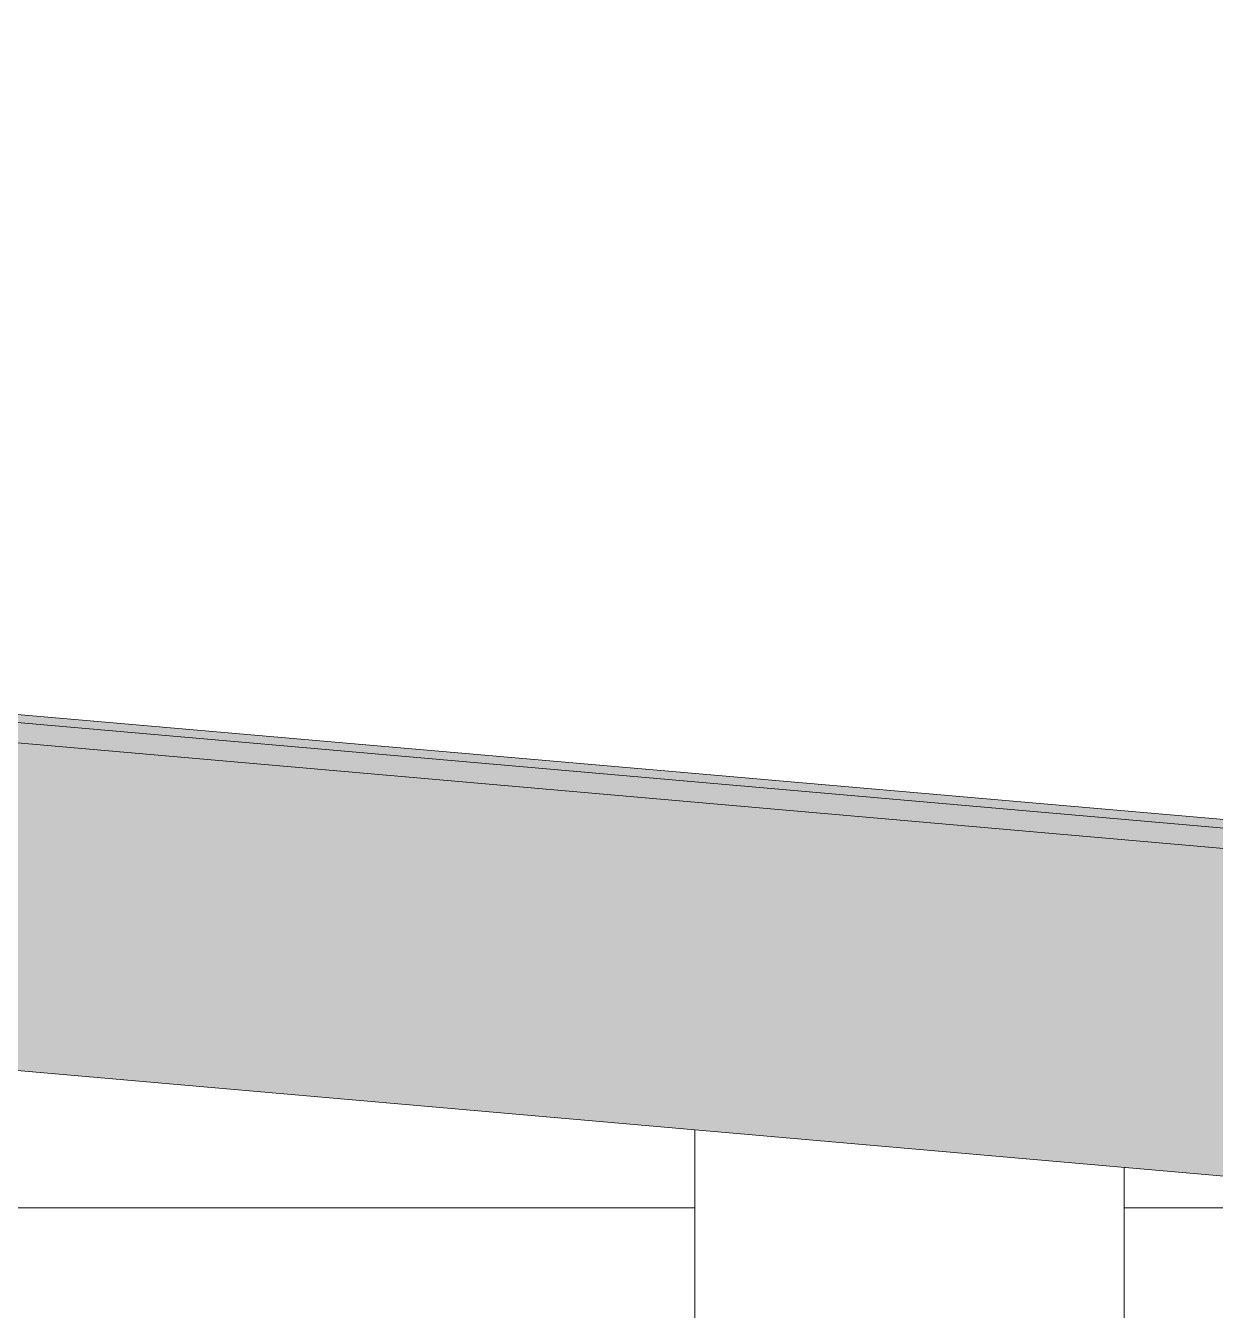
# Model space of a CAD drawing. Header units: millimetres. Extents: x -4612930 to -4329258, y -1064 to 30311.
# Drawn here: x -4355443 to -4353781, y 15860 to 17655 of the extents above; entities that cross this region are included whole.
import ezdxf

# ---------------------------------------------------------------- set-up
doc = ezdxf.new("R2010")
doc.units = ezdxf.units.MM
doc.layers.add('A-ROOF', color=132, linetype='Continuous', lineweight=5)
doc.layers.add('A-WALL-PATT', color=111, linetype='Continuous', lineweight=5)

# ---------------------------------------------------------------- blocks, each defined once
blk = doc.blocks.new('Roof Gutters3 - Roof Gutters-1885272-NORTH EAST')
at = {"layer": 'A-ROOF'}
blk.add_hatch(color=256, dxfattribs=at).paths.add_polyline_path([(4352555.3, 15423.5), (4352595.1, 15877.8), (4332681, 17620), (4332641.2, 17165.8), (4352522.3, 15426.4)])
for p, q in [((4352595.1, 15877.8), (4332681, 17620.1)), ((4352555.3, 15423.5), (4332641.2, 17165.8))]:
    blk.add_line(p, q, dxfattribs=at)

msp = doc.modelspace()

# ---------------------------------------------------------------- hatches: boundary and pattern name
at = {"layer": 'A-ROOF'}
h = msp.add_hatch(color=256, dxfattribs=at)
h.paths.add_polyline_path([(-4386496.1, 15900), (-4386426.6, 15900.2), (-4386366.4, 15905.5), (-4386366.2, 15911.6), (-4376459.5, 16779), (-4376459.4, 16784.1), (-4376684.5, 16766.7), (-4386496.1, 15911.6)])
h.paths.add_polyline_path([(-4348270.3, 16052.3), (-4348270.3, 16066.2), (-4356666.5, 16798), (-4356665.1, 16792.8), (-4356622.3, 16789), (-4356622.3, 16783), (-4348283.8, 16053.5)])
h.paths.add_polyline_path([(-4356668.8, 16787.1), (-4356669.5, 16792.8), (-4356671, 16798.4), (-4356682.6, 16797.6), (-4356684.9, 16791.6), (-4356683, 16791.3), (-4356681.2, 16788.2), (-4356678.7, 16787.9)])
h.paths.add_polyline_path([(-4376183.9, 16802.4), (-4376180.6, 16803.8), (-4376184.6, 16810.3), (-4376183.9, 16803.1)])
h.paths.add_polyline_path([(-4376177.2, 16803.6), (-4366820.3, 17622.1), (-4366809, 17625.7), (-4366513.2, 17651.4), (-4366178.1, 17620.1), (-4366175.4, 17618.8), (-4357104, 16825.2), (-4357102.4, 16831), (-4357068.1, 16828.1), (-4357068.7, 16833.1), (-4366496.1, 17654.7), (-4369276.2, 17412.4), (-4376180.5, 16810.7), (-4376177.5, 16804.3)])
msp.add_hatch(color=256, dxfattribs=at).paths.add_polyline_path([(-4346757.6, 15891.7), (-4346757.6, 15920), (-4366513.2, 17648.4), (-4366512.1, 17620), (-4347182.4, 15928.9)])
at = {"layer": 'A-WALL-PATT'}
h = msp.add_hatch(dxfattribs=at)
h.set_pattern_fill('FP_252', color=256, style=0, pattern_type=2)
h.set_pattern_definition([(90, (-4347911.6, 7600), (-6000, 4e-13), [1200, -1200]), (90, (-4346711.6, 7600), (-6000, 4e-13), [1200, -1200]), (90, (-4345511.6, 7600), (-6000, 4e-13), [1200, -1200]), (90, (-4346711.6, 8800), (-6000, 4e-13), [1200, -1200]), (90, (-4345511.6, 8800), (-6000, 4e-13), [1200, -1200]), (180, (-4346711.6, 8800), (-3e-13, -2400), [1200, -4800]), (180, (-4345511.6, 10000), (-3e-13, -2400), [1200, -4800]), (90, (-4345511.6, 7600), (-6000, 4e-13), [1200, -1200]), (90, (-4344311.6, 7600), (-6000, 4e-13), [1200, -1200]), (90, (-4343711.6, 7600), (-6000, 4e-13), [1200, -1200]), (90, (-4344311.6, 8800), (-6000, 4e-13), [1200, -1200]), (90, (-4343711.6, 8800), (-6000, 4e-13), [1200, -1200]), (180, (-4344311.6, 8800), (-3e-13, -2400), [1200, -4800]), (180, (-4343711.6, 10000), (-3e-13, -2400), [600, -5400]), (90, (-4348511.6, 7600), (-6000, 4e-13), [1200, -1200]), (90, (-4347911.6, 7600), (-6000, 4e-13), [1200, -1200]), (90, (-4348511.6, 8800), (-6000, 4e-13), [1200, -1200]), (90, (-4347911.6, 8800), (-6000, 4e-13), [1200, -1200]), (180, (-4348511.6, 8800), (-3e-13, -2400), [1200, -4800]), (180, (-4347911.6, 10000), (-3e-13, -2400), [600, -5400]), (90, (-4347911.6, 7600), (-6000, 4e-13), [1200, -1200]), (90, (-4349711.6, 7600), (-6000, 4e-13), [1200, -1200])])
h.paths.add_polyline_path([(-4384373.9, 7600), (-4349711.6, 7600), (-4349713.9, 15692.6), (-4366552.6, 17165.7), (-4366552.7, 17165.8), (-4366622.4, 17170.9), (-4384373.9, 15617.8), (-4384373.9, 7779.9)])
h.paths.add_polyline_path([(-4352856.7, 7650), (-4353856.7, 7650), (-4353887.6, 7654.9), (-4353915.4, 7669.1), (-4353937.6, 7691.2), (-4353951.8, 7719.1), (-4353956.7, 7750), (-4353956.7, 8750), (-4353951.8, 8780.9), (-4353937.6, 8808.8), (-4353915.4, 8830.9), (-4353887.6, 8845.1), (-4353856.5, 8850), (-4352856.7, 8850), (-4352825.8, 8845.1), (-4352797.9, 8830.9), (-4352775.8, 8808.8), (-4352761.6, 8780.9), (-4352756.7, 8750), (-4352756.7, 7750), (-4352761.6, 7719.1), (-4352775.8, 7691.2), (-4352797.9, 7669.1), (-4352825.8, 7654.9)])
h.paths.add_polyline_path([(-4361356.7, 7650), (-4362356.7, 7650), (-4362387.6, 7654.9), (-4362415.4, 7669.1), (-4362437.6, 7691.2), (-4362451.8, 7719.1), (-4362456.7, 7750), (-4362456.7, 8750), (-4362451.8, 8780.9), (-4362437.6, 8808.8), (-4362415.4, 8830.9), (-4362387.6, 8845.1), (-4362356.7, 8850), (-4361356.7, 8850), (-4361325.8, 8845.1), (-4361297.9, 8830.9), (-4361275.8, 8808.8), (-4361261.6, 8780.9), (-4361256.7, 8750), (-4361256.7, 7750), (-4361261.6, 7719.1), (-4361275.8, 7691.2), (-4361297.9, 7669.1), (-4361325.8, 7654.9)])

# ---------------------------------------------------------------- linework, layer by layer
at = {"layer": 'A-ROOF'}
for p, q in [((-4366207.3, 17621.6), (-4346661.6, 15911.6)), ((-4356666.8, 16798), (-4348270.3, 16066.2))]:
    msp.add_line(p, q, dxfattribs=at)

# ---------------------------------------------------------------- block references
msp.add_blockref('Roof Gutters3 - Roof Gutters-1885272-NORTH EAST', (-8699193.9, 0), dxfattribs=at)

doc.saveas('drawing.dxf')
